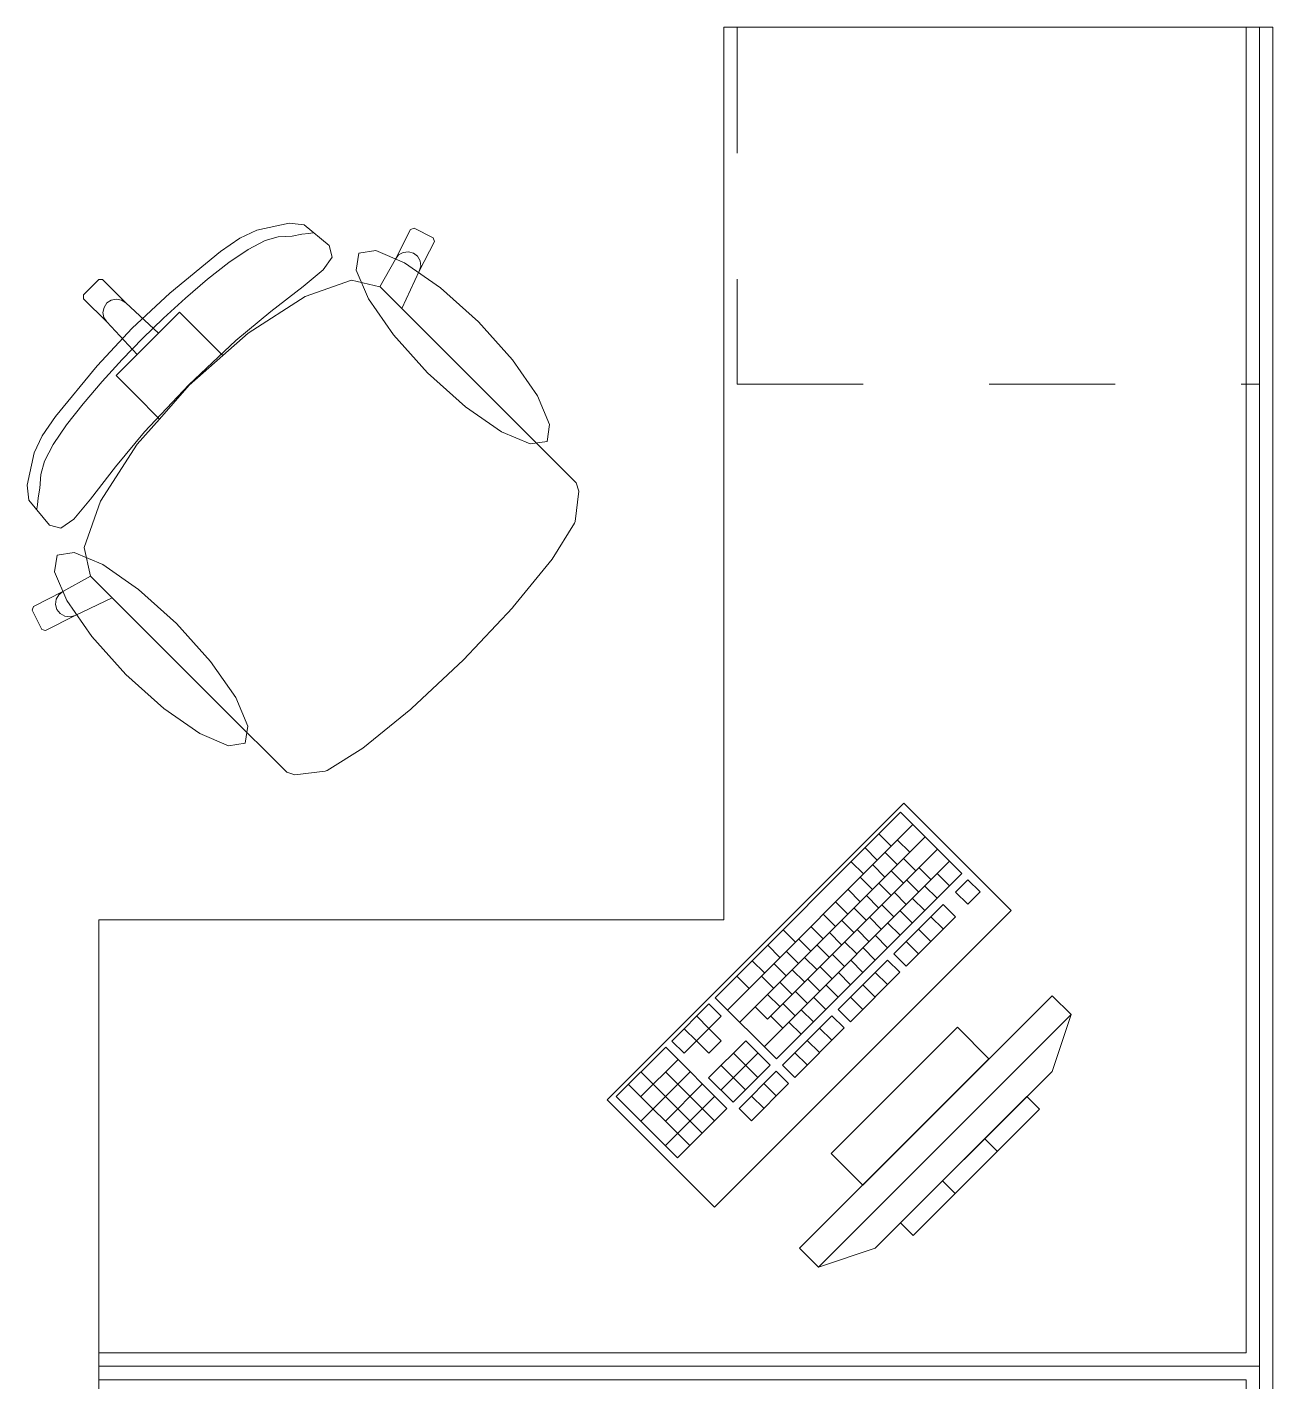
# Model space of a CAD drawing. Header units: inches. Extents: x -38 to 5698, y -33 to 92.
# Drawn here: x 117.557 to 118.953, y 34.983 to 36.5 of the extents above; entities that cross this region are included whole.
import ezdxf

# ---------------------------------------------------------------- set-up
doc = ezdxf.new("R2010")
doc.units = ezdxf.units.IN
doc.header["$MEASUREMENT"] = 0
doc.linetypes.add('Rayas', pattern=[0.282222, 0.141111, -0.141111])
doc.layers.add('Interior - Mobiliario', color=7, linetype='Continuous')

msp = doc.modelspace()

# ---------------------------------------------------------------- linework, layer by layer
at = {"layer": 'Interior - Mobiliario', "color": 175, "linetype": 'Rayas', "lineweight": 13}
for p, q in [((118.3528, 36.5), (118.3528, 36.1)), ((118.3528, 36.1), (118.9378, 36.1))]:
    msp.add_line(p, q, dxfattribs=at)
at = {"layer": 'Interior - Mobiliario', "color": 175, "linetype": 'Continuous', "lineweight": 13}
for p, q in [((118.9528, 36.5), (118.9228, 36.5)), ((118.9228, 36.5), (118.9228, 35.015)), ((118.9528, 35.015), (118.9528, 36.5)), ((117.8148, 36.2726), (117.7956, 36.2636)), ((117.851, 36.2804), (117.8148, 36.2726)), ((117.8678, 36.2785), (117.851, 36.2804)), ((117.865, 36.2681), (117.873, 36.2689)), ((117.8956, 36.2553), (117.8678, 36.2785)), ((117.873, 36.2689), (117.8775, 36.2697)), ((117.987, 36.2733), (117.97, 36.2402)), ((117.991, 36.2747), (117.987, 36.2733)), ((118.0124, 36.2638), (117.991, 36.2747)), ((117.7956, 36.2636), (117.7739, 36.2487)), ((117.8052, 36.251), (117.8241, 36.261)), ((117.8241, 36.261), (117.8388, 36.2649)), ((117.8388, 36.2649), (117.8542, 36.266)), ((117.8542, 36.266), (117.865, 36.2681)), ((117.899, 36.2424), (117.8956, 36.2553)), ((117.9967, 36.2267), (118.0137, 36.2598)), ((118.0137, 36.2598), (118.0124, 36.2638)), ((117.7739, 36.2487), (117.7172, 36.2019)), ((117.7834, 36.2362), (117.8052, 36.251)), ((117.889, 36.2281), (117.899, 36.2424)), ((117.97, 36.2402), (117.9527, 36.2092)), ((117.9736, 36.2448), (117.97, 36.2402)), ((117.9788, 36.2477), (117.9736, 36.2448)), ((117.9846, 36.2484), (117.9788, 36.2477)), ((117.9902, 36.2469), (117.9846, 36.2484)), ((117.9948, 36.2433), (117.9902, 36.2469)), ((117.9977, 36.2382), (117.9948, 36.2433)), ((117.9983, 36.2324), (117.9977, 36.2382)), ((117.7596, 36.2176), (117.7834, 36.2362)), ((117.8667, 36.2095), (117.889, 36.2281)), ((117.9771, 36.1849), (117.9967, 36.2267)), ((117.9967, 36.2267), (117.9983, 36.2324)), ((117.6207, 36.2001), (117.6292, 36.2086)), ((117.6378, 36.2171), (117.6292, 36.2086)), ((117.642, 36.2172), (117.6378, 36.2171)), ((117.6681, 36.1911), (117.642, 36.2172)), ((117.7348, 36.1964), (117.7596, 36.2176)), ((117.8306, 36.1815), (117.8667, 36.2095)), ((117.9207, 36.2167), (117.8688, 36.1983)), ((117.9527, 36.2092), (117.9207, 36.2167)), ((117.9529, 36.2092), (117.9527, 36.2092)), ((117.9529, 36.2092), (117.9771, 36.1849)), ((117.6207, 36.1958), (117.6207, 36.2001)), ((117.6467, 36.1697), (117.6207, 36.1958)), ((117.6517, 36.1942), (117.6468, 36.191)), ((117.6575, 36.1954), (117.6517, 36.1942)), ((117.6632, 36.1943), (117.6575, 36.1954)), ((117.6681, 36.1911), (117.6632, 36.1943)), ((117.7172, 36.2019), (117.675, 36.1628)), ((117.7102, 36.1739), (117.7348, 36.1964)), ((117.8688, 36.1983), (117.8049, 36.157)), ((117.6424, 36.1803), (117.6436, 36.1861)), ((117.6435, 36.1746), (117.6424, 36.1803)), ((117.6436, 36.1861), (117.6468, 36.191)), ((117.7046, 36.1571), (117.6681, 36.1911)), ((117.7283, 36.1807), (117.7046, 36.1571)), ((117.7494, 36.1596), (117.7283, 36.1807)), ((117.7912, 36.1488), (117.8306, 36.1815)), ((118.125, 36.0371), (117.9771, 36.1849)), ((117.6359, 36.1206), (117.675, 36.1628)), ((117.6467, 36.1697), (117.6435, 36.1746)), ((117.6807, 36.1332), (117.6467, 36.1697)), ((117.6868, 36.1511), (117.7102, 36.1739)), ((117.6868, 36.1511), (117.6639, 36.1276)), ((117.7046, 36.1571), (117.6927, 36.1451)), ((117.7385, 36.0993), (117.7912, 36.1488)), ((117.7768, 36.1322), (117.7494, 36.1596)), ((117.8049, 36.157), (117.7768, 36.1322)), ((117.6571, 36.1096), (117.6807, 36.1332)), ((117.6807, 36.1332), (117.6927, 36.1451)), ((117.7768, 36.1322), (117.7389, 36.0989)), ((117.5891, 36.0639), (117.6359, 36.1206)), ((117.6639, 36.1276), (117.6414, 36.103)), ((117.6414, 36.103), (117.6202, 36.0782)), ((117.6783, 36.0884), (117.6571, 36.1096)), ((117.7056, 36.061), (117.6783, 36.0884)), ((117.7385, 36.0993), (117.689, 36.0466)), ((117.7056, 36.061), (117.7389, 36.0989)), ((117.6202, 36.0782), (117.6016, 36.0544)), ((117.5742, 36.0422), (117.5891, 36.0639)), ((117.6808, 36.0329), (117.7056, 36.061)), ((117.5652, 36.023), (117.5742, 36.0422)), ((117.6016, 36.0544), (117.5868, 36.0326)), ((117.689, 36.0466), (117.6563, 36.0073)), ((117.5868, 36.0326), (117.5768, 36.0137)), ((117.6395, 35.9691), (117.6808, 36.0329)), ((118.1505, 36.0116), (118.125, 36.0371)), ((117.5574, 35.9868), (117.5652, 36.023)), ((117.5768, 36.0137), (117.5729, 35.999)), ((118.1724, 35.9896), (118.1505, 36.0116)), ((117.5729, 35.999), (117.5718, 35.9836)), ((117.6563, 36.0073), (117.6284, 35.9711)), ((117.5593, 35.9701), (117.5574, 35.9868)), ((117.5718, 35.9836), (117.5697, 35.9728)), ((118.1713, 35.9464), (118.1753, 35.9803)), ((118.1753, 35.9803), (118.1724, 35.9896)), ((117.5825, 35.9422), (117.5593, 35.9701)), ((117.569, 35.9648), (117.5682, 35.9603)), ((117.5697, 35.9728), (117.569, 35.9648)), ((117.6284, 35.9711), (117.6097, 35.9488)), ((117.6212, 35.9171), (117.6395, 35.9691)), ((117.5954, 35.9388), (117.5825, 35.9422)), ((117.6097, 35.9488), (117.5954, 35.9388)), ((118.1455, 35.9042), (118.1704, 35.9443)), ((118.1704, 35.9443), (118.1713, 35.9464)), ((117.6286, 35.8851), (117.6212, 35.9171)), ((118.1019, 35.8506), (118.1455, 35.9042)), ((117.5976, 35.8678), (117.6286, 35.8851)), ((117.6286, 35.8849), (117.6286, 35.8851)), ((117.6286, 35.8849), (117.6529, 35.8607)), ((117.5645, 35.8509), (117.5976, 35.8678)), ((117.5894, 35.8532), (117.5901, 35.8591)), ((117.5901, 35.8591), (117.593, 35.8642)), ((117.593, 35.8642), (117.5976, 35.8678)), ((117.6529, 35.8607), (117.6111, 35.8411)), ((117.8007, 35.7128), (117.6529, 35.8607)), ((117.5632, 35.8468), (117.5645, 35.8509)), ((117.574, 35.8254), (117.5632, 35.8468)), ((117.5909, 35.8476), (117.5894, 35.8532)), ((117.5945, 35.843), (117.5909, 35.8476)), ((118.0464, 35.7914), (118.1013, 35.8497)), ((118.1013, 35.8497), (118.1019, 35.8506)), ((117.6111, 35.8411), (117.578, 35.8241)), ((117.5996, 35.8402), (117.5945, 35.843)), ((117.6055, 35.8395), (117.5996, 35.8402)), ((117.6111, 35.8411), (117.6055, 35.8395)), ((117.578, 35.8241), (117.574, 35.8254)), ((118.0464, 35.7914), (117.9881, 35.7366)), ((117.9872, 35.7359), (117.9336, 35.6923)), ((117.9881, 35.7366), (117.9872, 35.7359)), ((117.8262, 35.6873), (117.8007, 35.7128)), ((117.9336, 35.6923), (117.8935, 35.6674)), ((117.8482, 35.6654), (117.8262, 35.6873)), ((117.8575, 35.6625), (117.8482, 35.6654)), ((117.8914, 35.6665), (117.8575, 35.6625)), ((117.8935, 35.6674), (117.8914, 35.6665)), ((118.5358, 35.6205), (118.3281, 35.4128)), ((118.6044, 35.5519), (118.5358, 35.6205)), ((118.5496, 35.6067), (118.3418, 35.399)), ((118.5633, 35.593), (118.3556, 35.3853)), ((118.5116, 35.5962), (118.5253, 35.5825)), ((118.5322, 35.5894), (118.546, 35.5757)), ((118.577, 35.5793), (118.3866, 35.3889)), ((118.496, 35.5807), (118.5097, 35.5669)), ((118.5184, 35.5756), (118.5321, 35.5619)), ((118.5907, 35.5656), (118.383, 35.3579)), ((118.4805, 35.5651), (118.4942, 35.5514)), ((118.5046, 35.5617), (118.5183, 35.548)), ((118.539, 35.5688), (118.5528, 35.5551)), ((118.5562, 35.5586), (118.5699, 35.5448)), ((118.3967, 35.3442), (118.6044, 35.5519)), ((118.4907, 35.5479), (118.5044, 35.5342)), ((118.5113, 35.5411), (118.5251, 35.5274)), ((118.5252, 35.555), (118.5389, 35.5412)), ((118.5424, 35.5447), (118.5561, 35.531)), ((118.5769, 35.5518), (118.5906, 35.538)), ((118.6113, 35.545), (118.5974, 35.5312)), ((118.625, 35.5313), (118.6113, 35.545)), ((118.4769, 35.534), (118.4906, 35.5203)), ((118.4975, 35.5273), (118.5112, 35.5135)), ((118.5285, 35.5309), (118.5422, 35.5171)), ((118.563, 35.5379), (118.5767, 35.5242)), ((118.5974, 35.5312), (118.6111, 35.5175)), ((118.6111, 35.5175), (118.625, 35.5313)), ((118.463, 35.5202), (118.4767, 35.5065)), ((118.4836, 35.5134), (118.4974, 35.4997)), ((118.5147, 35.517), (118.5284, 35.5033)), ((118.5836, 35.5173), (118.5282, 35.462)), ((118.5353, 35.5102), (118.549, 35.4965)), ((118.5492, 35.5241), (118.5629, 35.5104)), ((118.5973, 35.5036), (118.5836, 35.5173)), ((118.4492, 35.5064), (118.4629, 35.4926)), ((118.4698, 35.4996), (118.4835, 35.4859)), ((118.5008, 35.5032), (118.5145, 35.4894)), ((118.5215, 35.4964), (118.5352, 35.4827)), ((118.5419, 35.4482), (118.5973, 35.5036)), ((118.5697, 35.5035), (118.5834, 35.4898)), ((118.4043, 35.4889), (118.418, 35.4752)), ((118.4353, 35.4925), (118.449, 35.4788)), ((118.456, 35.4857), (118.4697, 35.472)), ((118.487, 35.4893), (118.5007, 35.4756)), ((118.5076, 35.4825), (118.5213, 35.4688)), ((118.5559, 35.4896), (118.5696, 35.4759)), ((118.387, 35.4716), (118.4007, 35.4579)), ((118.4076, 35.4648), (118.4213, 35.4511)), ((118.4215, 35.4787), (118.4352, 35.4649)), ((118.4421, 35.4719), (118.4558, 35.4582)), ((118.4731, 35.4755), (118.4868, 35.4618)), ((118.4938, 35.4687), (118.5075, 35.455)), ((118.542, 35.4758), (118.5557, 35.4621)), ((118.3697, 35.4543), (118.3834, 35.4406)), ((118.3938, 35.451), (118.4075, 35.4373)), ((118.4283, 35.458), (118.442, 35.4443)), ((118.4593, 35.4616), (118.473, 35.4479)), ((118.5213, 35.455), (118.4659, 35.3996)), ((118.4799, 35.4548), (118.4936, 35.4411)), ((118.535, 35.4413), (118.5213, 35.455)), ((118.5282, 35.462), (118.5419, 35.4482)), ((118.3524, 35.437), (118.3661, 35.4233)), ((118.3799, 35.4371), (118.3936, 35.4234)), ((118.4144, 35.4442), (118.4281, 35.4305)), ((118.4316, 35.4339), (118.4453, 35.4202)), ((118.4454, 35.4478), (118.4591, 35.4341)), ((118.4661, 35.441), (118.4798, 35.4273)), ((118.4796, 35.3859), (118.535, 35.4413)), ((118.5074, 35.4412), (118.5211, 35.4275)), ((118.4006, 35.4303), (118.4143, 35.4166)), ((118.4177, 35.4201), (118.4315, 35.4064)), ((118.4522, 35.4271), (118.4659, 35.4134)), ((118.4936, 35.4273), (118.5073, 35.4136)), ((118.3212, 35.4058), (118.2797, 35.3643)), ((118.3349, 35.3921), (118.3212, 35.4058)), ((118.3281, 35.4128), (118.3967, 35.3442)), ((118.3867, 35.4165), (118.4004, 35.4028)), ((118.4039, 35.4062), (118.4176, 35.3925)), ((118.7055, 35.4151), (118.4227, 35.1323)), ((118.4384, 35.4133), (118.4521, 35.3996)), ((118.4797, 35.4135), (118.4934, 35.3998)), ((118.7267, 35.3939), (118.7055, 35.4151)), ((118.3074, 35.392), (118.3211, 35.3783)), ((118.3211, 35.3783), (118.3349, 35.3921)), ((118.3729, 35.4026), (118.3866, 35.3889)), ((118.39, 35.3924), (118.4038, 35.3787)), ((118.4589, 35.3927), (118.4036, 35.3373)), ((118.4245, 35.3994), (118.4382, 35.3857)), ((118.4439, 35.1111), (118.7267, 35.3939)), ((118.4727, 35.379), (118.4589, 35.3927)), ((118.4659, 35.3996), (118.4796, 35.3859)), ((118.7267, 35.3939), (118.7055, 35.3303)), ((118.2935, 35.3781), (118.3072, 35.3644)), ((118.3211, 35.3783), (118.3072, 35.3644)), ((118.3348, 35.3646), (118.3211, 35.3783)), ((118.4107, 35.3856), (118.4244, 35.3719)), ((118.4173, 35.3236), (118.4727, 35.379)), ((118.4451, 35.3789), (118.4588, 35.3652)), ((118.5994, 35.3798), (118.458, 35.2384)), ((118.6348, 35.3444), (118.5994, 35.3798)), ((118.2797, 35.3643), (118.2934, 35.3506)), ((118.2934, 35.3506), (118.3072, 35.3644)), ((118.3072, 35.3644), (118.3209, 35.3507)), ((118.3623, 35.3647), (118.3208, 35.3231)), ((118.3209, 35.3507), (118.3348, 35.3646)), ((118.3898, 35.3373), (118.3623, 35.3647)), ((118.4313, 35.365), (118.445, 35.3513)), ((118.2727, 35.3574), (118.2174, 35.302)), ((118.2865, 35.3436), (118.2449, 35.3021)), ((118.3413, 35.2888), (118.2727, 35.3574)), ((118.3761, 35.351), (118.3345, 35.3094)), ((118.3485, 35.3508), (118.3759, 35.3234)), ((118.4174, 35.3512), (118.4311, 35.3375)), ((118.4934, 35.203), (118.6348, 35.3444)), ((118.3002, 35.3299), (118.2448, 35.2745)), ((118.245, 35.3297), (118.3136, 35.2611)), ((118.2726, 35.3298), (118.3275, 35.2749)), ((118.3347, 35.337), (118.3621, 35.3096)), ((118.3482, 35.2957), (118.3898, 35.3373)), ((118.3966, 35.3304), (118.3551, 35.2889)), ((118.4103, 35.3167), (118.3966, 35.3304)), ((118.4036, 35.3373), (118.4173, 35.3236)), ((118.7055, 35.3303), (118.5075, 35.1323)), ((118.2312, 35.3158), (118.2998, 35.2472)), ((118.3139, 35.3162), (118.2723, 35.2747)), ((118.3208, 35.3231), (118.3482, 35.2957)), ((118.3688, 35.2751), (118.4103, 35.3167)), ((118.3828, 35.3166), (118.3965, 35.3028)), ((118.2174, 35.302), (118.2859, 35.2334)), ((118.3276, 35.3025), (118.2722, 35.2471)), ((118.3689, 35.3027), (118.3827, 35.289)), ((118.6772, 35.302), (118.5358, 35.1606)), ((118.6914, 35.2879), (118.6772, 35.302)), ((118.2859, 35.2334), (118.3413, 35.2888)), ((118.3551, 35.2889), (118.3688, 35.2751)), ((118.5499, 35.1464), (118.6914, 35.2879)), ((118.6301, 35.2549), (118.6442, 35.2407)), ((118.458, 35.2384), (118.4934, 35.203)), ((118.5829, 35.2077), (118.5971, 35.1936)), ((118.5358, 35.1606), (118.5499, 35.1464)), ((118.4227, 35.1323), (118.4439, 35.1111)), ((118.4439, 35.1111), (118.5075, 35.1323)), ((117.6378, 35.015), (117.6378, 34.985)), ((118.9228, 35.015), (117.6378, 35.015)), ((118.9528, 34.985), (118.9528, 35.015)), ((117.6378, 34.985), (118.9228, 34.985)), ((118.9228, 34.985), (118.9228, 33.5)), ((118.9528, 33.5), (118.9528, 34.985))]:
    msp.add_line(p, q, dxfattribs=at)
at = {"layer": 'Interior - Mobiliario', "color": 175, "linetype": 'Continuous', "lineweight": 13, "flags": 128}
for points in [[(118.9378, 35), (118.9378, 36.5), (118.3378, 36.5), (118.3378, 35.5), (117.6378, 35.5), (117.6378, 35)], [(118.0629, 36.1698), (118.0204, 36.208), (117.9801, 36.236), (117.948, 36.2496), (117.9291, 36.2467), (117.9262, 36.2278), (117.9398, 36.1958), (117.9678, 36.1554), (118.006, 36.1129), (118.0485, 36.0748), (118.0888, 36.0468), (118.1209, 36.0331), (118.1398, 36.036), (118.1427, 36.0549), (118.1291, 36.087), (118.1011, 36.1274)], [(117.668, 35.7749), (117.6298, 35.8174), (117.6018, 35.8578), (117.5882, 35.8898), (117.5911, 35.9087), (117.61, 35.9116), (117.6421, 35.898), (117.6824, 35.87), (117.7249, 35.8318), (117.763, 35.7894), (117.7911, 35.749), (117.8047, 35.7169), (117.8018, 35.698), (117.7829, 35.6951), (117.7508, 35.7087), (117.7105, 35.7368)], [(118.6595, 35.5106), (118.5393, 35.6308), (118.207, 35.2985), (118.3272, 35.1783)], [(118.9378, 35), (118.9378, 33.5), (118.3378, 33.5), (118.3378, 34.5), (117.6378, 34.5), (117.6378, 35)]]:
    msp.add_lwpolyline(points, close=True, dxfattribs=at)

doc.saveas('drawing.dxf')
